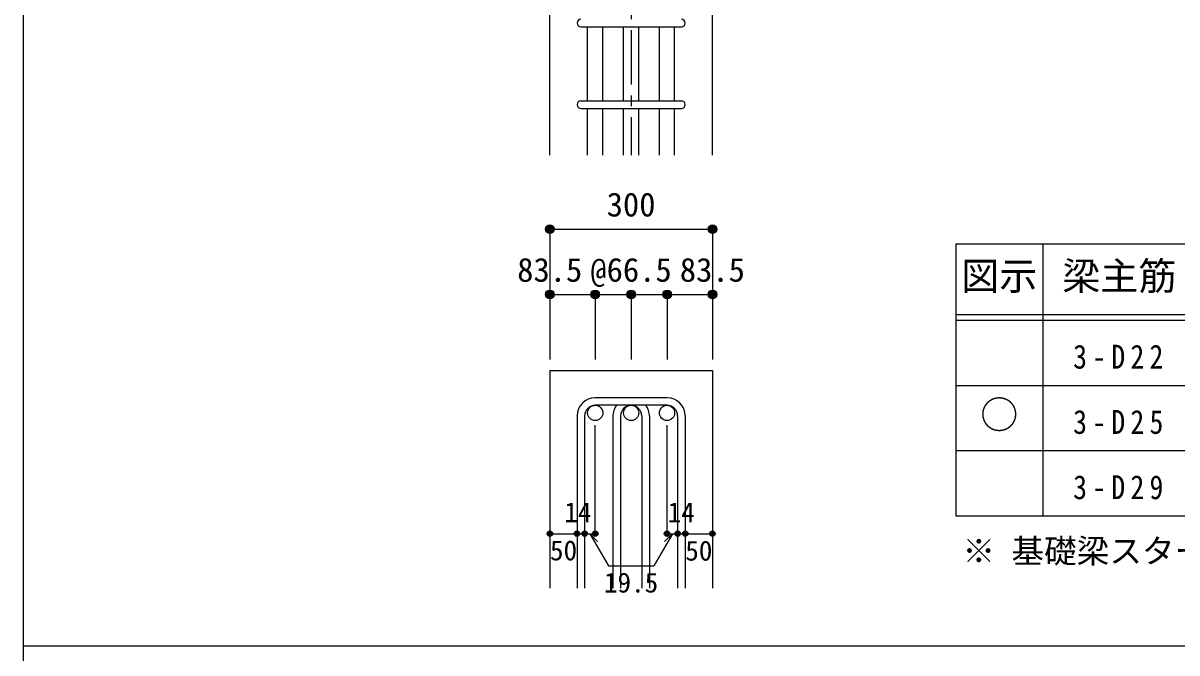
# Model space of a CAD drawing. Units: millimetres at full size, sheet at 1:20. Extents: x -3982 to 3969, y -2797 to 2801.
# Drawn here: x -3982 to -1860, y -10 to 1148 of the extents above; entities that cross this region are included whole.
import ezdxf
from ezdxf.enums import TextEntityAlignment as Align

# ---------------------------------------------------------------- set-up
doc = ezdxf.new("R2010")
doc.units = ezdxf.units.MM
doc.header["$LTSCALE"] = 20
doc.header["$PDMODE"] = 32
doc.header["$PDSIZE"] = 10
doc.linetypes.add('CHAIN1', pattern=[8, 5, -1, 1, -1])
for name, color, linetype in [('6-1_躯体線', 2, 'Continuous'), ('6-5_梁主筋', 7, 'Continuous'), ('6-6_S.T.P.', 7, 'Continuous'), ('6-7_文字', 7, 'Continuous'), ('6-D_寸法', 4, 'Continuous'), ('6-E_枠', 7, 'Continuous'), ('F-0_枠', 6, 'Continuous')]:
    doc.layers.add(name, color=color, linetype=linetype)
doc.styles.add('ＭＳ ゴシック', font='')
doc.styles.get('ＭＳ ゴシック').set_extended_font_data('MS Gothic')

msp = doc.modelspace()

# ---------------------------------------------------------------- linework, layer by layer
at = {"layer": '6-1_躯体線'}
for p, q in [((-3013.37, 904.95), (-3013.37, 1304.95)), ((-2714.37, 904.95), (-2714.37, 1304.95)), ((-3013.37, 509.12), (-3013.37, 109.12)), ((-3013.37, 509.12), (-2714.37, 509.12)), ((-2714.37, 509.12), (-2714.37, 109.12))]:
    msp.add_line(p, q, dxfattribs=at)
at = {"layer": '6-5_梁主筋'}
for p, q in [((-2943.87, 1004.95), (-2943.87, 1140.95)), ((-2915.87, 1004.95), (-2915.87, 1140.95)), ((-2877.87, 1004.95), (-2877.87, 1140.95)), ((-2849.87, 1004.95), (-2849.87, 1140.95)), ((-2811.87, 1004.95), (-2811.87, 1140.95)), ((-2783.87, 1004.95), (-2783.87, 1140.95)), ((-2943.87, 904.95), (-2943.87, 990.95)), ((-2915.87, 904.95), (-2915.87, 990.95)), ((-2877.87, 904.95), (-2877.87, 990.95)), ((-2849.87, 904.95), (-2849.87, 990.95)), ((-2811.87, 904.95), (-2811.87, 990.95)), ((-2783.87, 904.95), (-2783.87, 990.95))]:
    msp.add_line(p, q, dxfattribs=at)
at = {"layer": '6-5_梁主筋', "color": 3}
for centre in [(-2929.87, 431.12), (-2863.87, 431.12), (-2797.87, 431.12)]:
    msp.add_circle(centre, 14, dxfattribs=at)
at = {"layer": '6-6_S.T.P.'}
for p, q in [((-2956.37, 1140.95), (-2771.37, 1140.95)), ((-2956.37, 1004.95), (-2771.37, 1004.95)), ((-2956.37, 990.95), (-2771.37, 990.95)), ((-2797.87, 459.12), (-2929.87, 459.12)), ((-2963.37, 425.62), (-2963.37, 109.12)), ((-2949.37, 425.62), (-2949.37, 109.12)), ((-2797.87, 445.12), (-2929.87, 445.12)), ((-2897.37, 425.62), (-2897.37, 109.12)), ((-2883.37, 425.62), (-2883.37, 109.12)), ((-2844.37, 425.62), (-2844.37, 109.12)), ((-2830.37, 425.62), (-2830.37, 109.12)), ((-2778.37, 425.62), (-2778.37, 109.12)), ((-2764.37, 425.62), (-2764.37, 109.12))]:
    msp.add_line(p, q, dxfattribs=at)
for centre, radius, start, end in [((-2956.37, 1147.95), 7, 90, 270), ((-2771.37, 1147.95), 7, 270, 90), ((-2956.37, 997.95), 7, 90, 270), ((-2771.37, 997.95), 7, 270, 90), ((-2929.87, 425.62), 33.5, 90, 180), ((-2797.87, 425.62), 33.5, 0, 90), ((-2929.87, 425.62), 19.5, 90, 180), ((-2863.87, 425.62), 33.5, 144.40235, 180), ((-2863.87, 425.62), 19.5, 90, 180), ((-2863.87, 425.62), 19.5, 0, 90), ((-2863.87, 425.62), 33.5, 0, 35.59765), ((-2797.87, 425.62), 19.5, 0, 90)]:
    msp.add_arc(centre, radius, start, end, dxfattribs=at)
at = {"layer": '6-D_寸法', "linetype": 'CHAIN1'}
msp.add_line((-2863.87, 2254.95), (-2863.87, 904.95), dxfattribs=at)
at = {"layer": '6-D_寸法'}
for p, q in [((-3013.37, 769.12), (-3013.37, 649.12)), ((-3013.37, 769.12), (-2714.37, 769.12)), ((-2714.37, 769.12), (-2714.37, 649.12)), ((-3013.37, 649.12), (-2929.87, 649.12)), ((-3013.37, 649.12), (-3013.37, 529.12)), ((-2929.87, 649.12), (-2929.87, 529.12)), ((-2929.87, 649.12), (-2863.87, 649.12)), ((-2863.87, 649.12), (-2863.87, 529.12)), ((-2863.87, 649.12), (-2797.87, 649.12)), ((-2797.87, 649.12), (-2797.87, 529.12)), ((-2797.87, 649.12), (-2714.37, 649.12)), ((-2714.37, 649.12), (-2714.37, 529.12)), ((-2929.87, 209.12), (-2929.87, 408.45)), ((-2797.87, 209.12), (-2797.87, 408.45)), ((-3013.37, 209.12), (-2963.37, 209.12)), ((-2963.37, 209.12), (-2929.87, 209.12)), ((-2939.62, 209.12), (-2925.48, 194.98)), ((-2939.62, 209.12), (-2905.39, 149.85)), ((-2788.12, 209.12), (-2822.34, 149.85)), ((-2788.12, 209.12), (-2802.26, 194.98)), ((-2797.87, 209.12), (-2714.37, 209.12)), ((-2778.37, 209.12), (-2764.37, 209.12)), ((-2905.39, 149.85), (-2822.34, 149.85))]:
    msp.add_line(p, q, dxfattribs=at)
msp.add_lwpolyline([(-2714.37, 769.12), (-2714.37, 649.12), (-2714.37, 529.12)], dxfattribs=at)
for centre, radius in [((-3013.37, 769.12), 8), ((-3013.37, 769.12), 7.2), ((-3013.37, 769.12), 6.4), ((-3013.37, 769.12), 5.6), ((-3013.37, 769.12), 4.8), ((-3013.37, 769.12), 4), ((-3013.37, 769.12), 3.2), ((-3013.37, 769.12), 2.4), ((-3013.37, 769.12), 1.6), ((-3013.37, 769.12), 0.8), ((-2714.37, 769.12), 8), ((-2714.37, 769.12), 7.2), ((-2714.37, 769.12), 6.4), ((-2714.37, 769.12), 5.6), ((-2714.37, 769.12), 4.8), ((-2714.37, 769.12), 4), ((-2714.37, 769.12), 3.2), ((-2714.37, 769.12), 2.4), ((-2714.37, 769.12), 1.6), ((-2714.37, 769.12), 0.8), ((-3013.37, 649.12), 8), ((-3013.37, 649.12), 7.2), ((-3013.37, 649.12), 6.4), ((-3013.37, 649.12), 5.6), ((-3013.37, 649.12), 4.8), ((-3013.37, 649.12), 4), ((-3013.37, 649.12), 3.2), ((-3013.37, 649.12), 2.4), ((-3013.37, 649.12), 1.6), ((-3013.37, 649.12), 0.8), ((-2929.87, 649.12), 8), ((-2929.87, 649.12), 7.2), ((-2929.87, 649.12), 6.4), ((-2929.87, 649.12), 5.6), ((-2929.87, 649.12), 4.8), ((-2929.87, 649.12), 4), ((-2929.87, 649.12), 3.2), ((-2929.87, 649.12), 2.4), ((-2929.87, 649.12), 1.6), ((-2929.87, 649.12), 0.8), ((-2863.87, 649.12), 8), ((-2863.87, 649.12), 7.2), ((-2863.87, 649.12), 6.4), ((-2863.87, 649.12), 5.6), ((-2863.87, 649.12), 4.8), ((-2863.87, 649.12), 4), ((-2863.87, 649.12), 3.2), ((-2863.87, 649.12), 2.4), ((-2863.87, 649.12), 1.6), ((-2863.87, 649.12), 0.8), ((-2797.87, 649.12), 8), ((-2797.87, 649.12), 7.2), ((-2797.87, 649.12), 6.4), ((-2797.87, 649.12), 5.6), ((-2797.87, 649.12), 4.8), ((-2797.87, 649.12), 4), ((-2797.87, 649.12), 3.2), ((-2797.87, 649.12), 2.4), ((-2797.87, 649.12), 1.6), ((-2797.87, 649.12), 0.8), ((-2714.37, 649.12), 8), ((-2714.37, 649.12), 7.2), ((-2714.37, 649.12), 6.4), ((-2714.37, 649.12), 5.6), ((-2714.37, 649.12), 4.8), ((-2714.37, 649.12), 4), ((-2714.37, 649.12), 3.2), ((-2714.37, 649.12), 2.4), ((-2714.37, 649.12), 1.6), ((-2714.37, 649.12), 0.8), ((-3013.37, 209.12), 4), ((-3013.37, 209.12), 3.6), ((-3013.37, 209.12), 3.2), ((-2963.37, 209.12), 4), ((-2963.37, 209.12), 3.6), ((-2963.37, 209.12), 3.2), ((-2949.37, 209.12), 4), ((-2949.37, 209.12), 3.6), ((-2949.37, 209.12), 3.2), ((-2929.87, 209.12), 4), ((-2929.87, 209.12), 3.6), ((-2929.87, 209.12), 3.2), ((-2797.87, 209.12), 4), ((-2797.87, 209.12), 3.6), ((-2797.87, 209.12), 3.2), ((-2778.37, 209.12), 4), ((-2778.37, 209.12), 3.6), ((-2778.37, 209.12), 3.2), ((-2764.37, 209.12), 4), ((-2764.37, 209.12), 3.6), ((-2764.37, 209.12), 3.2), ((-2714.37, 209.12), 4), ((-2714.37, 209.12), 3.6), ((-2714.37, 209.12), 3.2), ((-3013.37, 209.12), 2.8), ((-3013.37, 209.12), 2.4), ((-3013.37, 209.12), 2), ((-3013.37, 209.12), 1.6), ((-3013.37, 209.12), 1.2), ((-3013.37, 209.12), 0.8), ((-3013.37, 209.12), 0.4), ((-2963.37, 209.12), 2.8), ((-2963.37, 209.12), 2.4), ((-2963.37, 209.12), 2), ((-2963.37, 209.12), 1.6), ((-2963.37, 209.12), 1.2), ((-2963.37, 209.12), 0.8), ((-2963.37, 209.12), 0.4), ((-2949.37, 209.12), 2.8), ((-2949.37, 209.12), 2.4), ((-2949.37, 209.12), 2), ((-2949.37, 209.12), 1.6), ((-2949.37, 209.12), 1.2), ((-2949.37, 209.12), 0.8), ((-2949.37, 209.12), 0.4), ((-2929.87, 209.12), 2.8), ((-2929.87, 209.12), 2.4), ((-2929.87, 209.12), 2), ((-2929.87, 209.12), 1.6), ((-2929.87, 209.12), 1.2), ((-2929.87, 209.12), 0.8), ((-2929.87, 209.12), 0.4), ((-2797.87, 209.12), 2.8), ((-2797.87, 209.12), 2.4), ((-2797.87, 209.12), 2), ((-2797.87, 209.12), 1.6), ((-2797.87, 209.12), 1.2), ((-2797.87, 209.12), 0.8), ((-2797.87, 209.12), 0.4), ((-2778.37, 209.12), 2.8), ((-2778.37, 209.12), 2.4), ((-2778.37, 209.12), 2), ((-2778.37, 209.12), 1.6), ((-2778.37, 209.12), 1.2), ((-2778.37, 209.12), 0.8), ((-2778.37, 209.12), 0.4), ((-2764.37, 209.12), 2.8), ((-2764.37, 209.12), 2.4), ((-2764.37, 209.12), 2), ((-2764.37, 209.12), 1.6), ((-2764.37, 209.12), 1.2), ((-2764.37, 209.12), 0.8), ((-2764.37, 209.12), 0.4), ((-2714.37, 209.12), 2.8), ((-2714.37, 209.12), 2.4), ((-2714.37, 209.12), 2), ((-2714.37, 209.12), 1.6), ((-2714.37, 209.12), 1.2), ((-2714.37, 209.12), 0.8), ((-2714.37, 209.12), 0.4)]:
    msp.add_circle(centre, radius, dxfattribs=at)
at = {"layer": '6-D_寸法', "color": 7}
for p in [(-3013.37, 769.12), (-2714.37, 769.12), (-3013.37, 649.12), (-2929.87, 649.12), (-2863.87, 649.12), (-2797.87, 649.12), (-2714.37, 649.12), (-3013.37, 209.12), (-2963.37, 209.12), (-2949.37, 209.12), (-2929.87, 209.12), (-2797.87, 209.12), (-2778.37, 209.12), (-2764.37, 209.12), (-2714.37, 209.12)]:
    msp.add_point(p, dxfattribs=at)
at = {"layer": '6-E_枠', "color": 3}
for p, q in [((-2267.02, 741.85), (-2267.02, 241.85)), ((-2267.02, 741.85), (-825.33, 741.85)), ((-2267.02, 241.85), (-825.33, 241.85))]:
    msp.add_line(p, q, dxfattribs=at)
at = {"layer": '6-E_枠'}
for p, q in [((-2107.02, 741.85), (-2107.02, 241.85)), ((-2267.02, 611.85), (-825.33, 611.85)), ((-2267.02, 601.85), (-825.33, 601.85)), ((-2267.02, 481.85), (-825.33, 481.85)), ((-2267.02, 361.85), (-825.33, 361.85))]:
    msp.add_line(p, q, dxfattribs=at)
at = {"layer": 'F-0_枠'}
msp.add_line((-3981.92, 2800.77), (-3981.92, -2796.83), dxfattribs=at)
at = {"layer": 'F-0_枠', "color": 2}
msp.add_line((2482.4, 1.97), (-3981.92, 1.97), dxfattribs=at)

# ---------------------------------------------------------------- texts
at = {"layer": '6-7_文字', "color": 2, "style": 'ＭＳ ゴシック'}
for s, p in [('図示', (-2257.02, 641.85)), ('梁主筋', (-2071.17, 641.85)), ('○', (-2222.02, 386.85))]:
    msp.add_text(s, height=51.32, dxfattribs=at).set_placement(p, align=Align.BOTTOM_LEFT)
at = {"layer": '6-7_文字', "style": 'ＭＳ ゴシック'}
msp.add_text('※ 基礎梁スターラップ     D13 @150', height=43.99, dxfattribs=at).set_placement((-2254.64, 142.13), align=Align.BOTTOM_LEFT)
at = {"layer": '6-7_文字', "char_height": 43.99, "attachment_point": 7, "style": 'ＭＳ ゴシック'}
for s, insert in [('\\T1.38;\\W0.85;3-D22', (-2051.17, 511.85)), ('\\T1.38;\\W0.85;3-D25', (-2051.17, 391.85)), ('\\T1.38;\\W0.85;3-D29', (-2051.17, 271.85))]:
    msp.add_mtext(s, dxfattribs=dict(at, insert=insert))
at = {"layer": '6-D_寸法', "style": 'ＭＳ ゴシック'}
for s, height, p in [('300', 43.99, (-2908.87, 779.12)), ('83.5', 43.99, (-3073.37, 659.12)), ('@66.5', 43.99, (-2938.87, 659.12)), ('83.5', 43.99, (-2774.37, 659.12)), ('14', 36.66, (-2986.68, 219.2)), ('14', 36.66, (-2796.76, 219.12)), ('50', 36.66, (-3013.11, 149.03)), ('50', 36.66, (-2764.37, 148.57)), ('19.5', 36.66, (-2913.87, 89.85))]:
    msp.add_text(s, height=height, dxfattribs=at).set_placement(p, align=Align.BOTTOM_LEFT)

doc.saveas('drawing.dxf')
